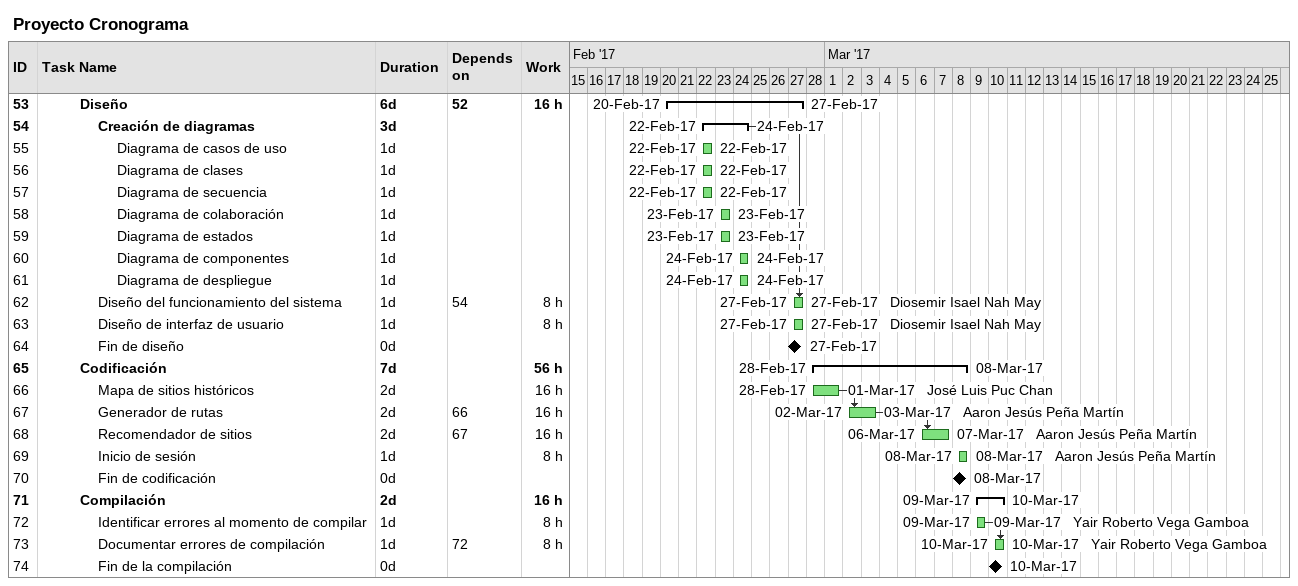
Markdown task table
Proyecto Cronograma

| ID | Level | Task | Duration | Start | Finish | Predecessors | Resources | Work (h) |
|---|---|---|---|---|---|---|---|---|
| 53 | 3 | **Diseño** | 6d | 2017-02-20 | 2017-02-27 | 52 |  | 16 |
| 54 | 4 | **Creación de diagramas** | 3d | 2017-02-22 | 2017-02-24 |  |  |  |
| 55 | 5 | Diagrama de casos de uso | 1d | 2017-02-22 | 2017-02-22 |  |  |  |
| 56 | 5 | Diagrama de clases | 1d | 2017-02-22 | 2017-02-22 |  |  |  |
| 57 | 5 | Diagrama de secuencia | 1d | 2017-02-22 | 2017-02-22 |  |  |  |
| 58 | 5 | Diagrama de colaboración | 1d | 2017-02-23 | 2017-02-23 |  |  |  |
| 59 | 5 | Diagrama de estados | 1d | 2017-02-23 | 2017-02-23 |  |  |  |
| 60 | 5 | Diagrama de componentes | 1d | 2017-02-24 | 2017-02-24 |  |  |  |
| 61 | 5 | Diagrama de despliegue | 1d | 2017-02-24 | 2017-02-24 |  |  |  |
| 62 | 4 | Diseño del funcionamiento del sistema | 1d | 2017-02-27 | 2017-02-27 | 54 | Diosemir Isael Nah May | 8 |
| 63 | 4 | Diseño de interfaz de usuario | 1d | 2017-02-27 | 2017-02-27 |  | Diosemir Isael Nah May | 8 |
| 64 | 4 | Fin de diseño | 0d | 2017-02-27 | 2017-02-27 |  |  |  |
| 65 | 3 | **Codificación** | 7d | 2017-02-28 | 2017-03-08 |  |  | 56 |
| 66 | 4 | Mapa de sitios históricos | 2d | 2017-02-28 | 2017-03-01 |  | José Luis Puc Chan | 16 |
| 67 | 4 | Generador de rutas | 2d | 2017-03-02 | 2017-03-03 | 66 | Aaron Jesús Peña Martín | 16 |
| 68 | 4 | Recomendador de sitios | 2d | 2017-03-06 | 2017-03-07 | 67 | Aaron Jesús Peña Martín | 16 |
| 69 | 4 | Inicio de sesión | 1d | 2017-03-08 | 2017-03-08 |  | Aaron Jesús Peña Martín | 8 |
| 70 | 4 | Fin de codificación | 0d | 2017-03-08 | 2017-03-08 |  |  |  |
| 71 | 3 | **Compilación** | 2d | 2017-03-09 | 2017-03-10 |  |  | 16 |
| 72 | 4 | Identificar errores al momento de compilar | 1d | 2017-03-09 | 2017-03-09 |  | Yair Roberto Vega Gamboa | 8 |
| 73 | 4 | Documentar errores de compilación | 1d | 2017-03-10 | 2017-03-10 | 72 | Yair Roberto Vega Gamboa | 8 |
| 74 | 4 | Fin de la compilación | 0d | 2017-03-10 | 2017-03-10 |  |  |  |
